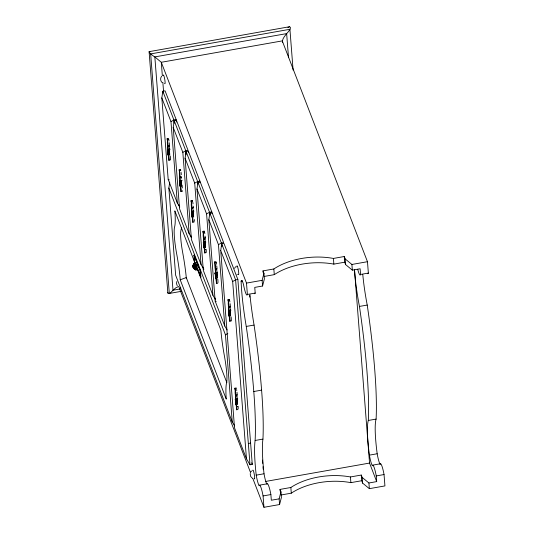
<?xml version="1.0" encoding="UTF-8"?>
<svg xmlns="http://www.w3.org/2000/svg" width="534" height="534" viewBox="0 0 534 534"><rect width="100%" height="100%" fill="white"/><g stroke="black" fill="none" stroke-linecap="round" stroke-linejoin="round"><path stroke-width="0.8" d="M168.517 138.446L167.142 138.686L167.316 139.534A6.408 0.888 80 0 1 168.016 145.101L168.016 145.655A6.408 0.888 80 0 1 167.856 146.703A5.213 0.721 80 0 0 168.077 149.126M169.225 142.718A6.408 0.888 80 0 1 169.385 144.861L169.231 146.463A5.213 0.721 80 0 0 169.492 149.193L169.532 149.173M180.712 170.446L180.532 169.592L179.164 169.839L179.337 170.686A6.408 0.888 80 0 1 180.031 176.253L180.038 176.807A6.408 0.888 80 0 1 179.878 177.855A5.213 0.721 80 0 0 180.145 180.585L181.527 180.425L181.593 181.24M191.212 201.425L192.587 201.184L192.427 200.41L191.052 200.657L191.232 201.505A6.408 0.888 80 0 1 191.926 207.072L191.926 207.626A6.408 0.888 80 0 1 191.766 208.674A5.213 0.721 80 0 0 191.993 211.097M193.268 206.184A6.408 0.888 80 0 1 193.295 206.832L193.255 207.94M204.342 231.088L202.973 231.335L203.147 232.183A6.408 0.888 80 0 1 203.841 237.75L203.841 238.304A6.408 0.888 80 0 1 203.688 239.352A5.213 0.721 80 0 0 203.955 242.076L205.336 241.922M205.216 237.503L205.056 239.112A5.213 0.721 80 0 0 205.076 239.572M216.043 261.62L214.675 261.867L214.848 262.715A6.408 0.888 80 0 1 215.542 268.282L215.542 268.836A6.408 0.888 80 0 1 215.389 269.884A5.213 0.721 80 0 0 215.656 272.607M216.757 265.892A6.408 0.888 80 0 1 216.917 268.041L216.757 269.643A5.213 0.721 80 0 0 217.024 272.367L217.064 272.347M229.4 299.387L228.025 299.627L228.198 300.482A6.408 0.888 80 0 1 228.899 306.042L228.899 306.603A6.408 0.888 80 0 1 228.739 307.651A5.213 0.721 80 0 0 229.006 310.374L228.959 310.367A7.122 0.968 81 0 0 228.385 310.915L228.959 315.654L228.952 312.577M230.107 303.659A6.408 0.888 80 0 1 230.267 305.802L230.114 307.404A5.213 0.721 80 0 0 230.374 310.134M236.288 387.944L234.92 388.185L235.093 389.039A6.408 0.888 80 0 1 235.794 394.599L235.794 395.16A6.408 0.888 80 0 1 235.634 396.201A5.213 0.721 80 0 0 235.901 398.931L235.901 398.931A7.122 0.968 81 0 0 235.274 399.472L235.848 404.211L235.848 401.134M237.003 392.216A6.408 0.888 80 0 1 237.163 394.359L237.123 395.474M178.743 286.484L176.08 287.619L172.996 290.209A10.34 5.186 -58.1 0 1 171.414 291.891C170.713 292.919 167.389 294.962 167.93 292.292M194.603 263.536C195.17 260.692 196.852 269.263 196.058 270.097A4.826 4.759 -66.5 0 1 193.201 267.147A4.826 4.486 -30.6 0 0 195.537 269.77M237.363 403.764L237.356 402.963M250.192 473.765L250.693 476.495L252.482 478.351M181.68 180.739A6.154 0.848 80 0 0 181.613 180.966L181.286 185.318M235.995 399.552L237.37 399.312L237.123 402.556M167.916 149.266A7.122 0.968 81 0 0 167.502 149.974A2.917 0.4 80 0 1 168.35 154.072A2.917 0.4 80 0 1 167.87 154.733L168.11 151.569M180.158 180.666L180.091 180.572A7.122 0.968 81 0 0 179.517 181.119A2.917 0.4 80 0 1 180.365 185.225A2.917 0.4 80 0 1 179.891 185.885L180.198 181.794M191.986 211.391A7.122 0.968 81 0 0 191.412 211.938A2.917 0.4 80 0 1 192.26 216.036A2.917 0.4 80 0 1 191.779 216.704L191.986 213.987M203.961 242.162L203.955 242.076A7.122 0.968 81 0 0 203.327 242.616A2.917 0.4 80 0 1 204.175 246.715A2.917 0.4 80 0 1 203.701 247.382L203.721 247.055M214.675 261.867A3.504 0.487 80 0 1 214.915 264.991A5.166 0.714 80 0 0 214.868 265.752L214.955 267.22A5.166 0.714 80 0 0 215.275 269.59A5.073 0.701 80 0 0 215.576 272.594A7.122 0.968 81 0 0 215.028 273.148A2.917 0.4 80 0 1 215.876 277.246A2.917 0.4 80 0 1 215.402 277.914L215.476 276.866M230.701 309.874L230.775 309.92A8.511 3.831 -88.8 0 0 229.753 310.675L228.385 310.915A2.917 0.4 80 0 1 229.233 315.013A2.917 0.4 80 0 1 228.752 315.681L228.826 314.633M237.657 398.484A8.511 3.831 -88.8 0 0 236.649 399.232L235.274 399.472A2.917 0.4 80 0 1 236.121 403.57A2.917 0.4 80 0 1 235.648 404.238L235.754 402.796M193.228 215.416L193.502 211.784L193.168 215.422M203.774 246.334L203.935 244.218M169.378 152.644L169.552 150.401M215.509 276.472L215.636 274.75M216.911 275.824L217.084 273.575M228.859 314.239L228.993 312.517M230.261 313.585L230.434 311.342M235.781 402.389L235.848 401.521M205.236 244.866L205.343 243.517M167.87 154.733L168.11 151.249M179.891 185.885L180.165 182.007M181.3 184.297L181.613 180.966M191.779 216.704L191.986 213.6M203.701 247.382L203.901 244.278A5.213 0.721 80 0 0 204.041 245.113A5.313 0.734 80 0 0 204.021 246.595M215.402 277.914L215.602 274.81M169.552 150.214L169.345 152.49M205.203 244.779L205.343 243.257M216.871 275.664L217.084 273.395M230.194 313.772L230.434 311.155M237.089 402.329L237.37 399.312M234.6 425.858L232.243 421.907L175.639 275.204L168.857 188.095L169.732 182.114M220.722 250.546L221.703 243.824L223.96 243.424L237.864 279.469L252.262 464.38L250.005 464.78L246.474 458.853L234.526 427.888L220.722 250.546L232.67 281.511L246.474 458.853M179.658 206.925L177.308 203.007L168.17 179.317L161.829 97.916L162.823 91.234L165.079 90.833L176.167 119.563L176.293 121.225M189.176 233.765L179.564 208.861L173.23 127.459L174.224 120.777L176.48 120.377L188.035 150.328L185.779 150.728L182.842 152.364L189.176 233.765L191.526 237.69M203.788 269.109L201.051 264.53L191.439 239.619L185.098 158.218L186.092 151.536L188.348 151.142L199.903 181.086L200.036 182.748M215.656 299.868L212.919 295.295L203.307 270.384L196.973 188.983L197.96 182.301L200.217 181.9L211.778 211.851L211.905 213.513M224.787 326.054L215.175 301.149L208.841 219.741L209.835 213.059L212.091 212.666L223.646 242.616L221.39 243.01L218.453 244.652L224.787 326.054L227.137 329.979M167.85 292.999L149.099 51.671L289.568 26.727C291.918 27.341 288.954 30.758 288.206 31.873A10.34 5.186 -58.1 0 1 286.645 33.609C284.709 36.205 281.972 39.089 282.399 42.546M254.244 293.266A11.568 1.602 80 0 0 255.199 293.073L254.751 287.392L262.568 286.01L262.127 280.33L263.936 273.301L263.002 270.885L273.842 268.969A53.58 30.612 -4.5 0 1 333.423 258.436L344.256 256.52L345.191 258.937L345.631 264.617L352.34 270.137L360.13 268.762L360.57 274.443L368.36 273.068L367.472 261.707L282.266 40.891L161.295 62.278L154.833 56.911A10.34 3.164 42.6 0 1 153.031 55.77L150.281 53.554L149.073 51.825M262.568 286.01L264.377 278.982L263.936 273.301M252.849 478.531L263.95 507.3L279.576 504.537L279.135 498.856L280.944 491.827L280.016 489.411L290.85 487.495A53.58 30.612 -4.5 0 1 350.438 476.962L361.271 475.046L362.199 477.463L362.639 483.143L369.354 488.663L384.927 485.913L384.046 474.552A11.568 1.602 80 0 0 380.128 464.4A11.314 1.562 80 0 1 377.184 453.76A51.491 7.116 80 0 1 376.103 419.09A172.549 23.85 80 0 0 367.225 305.054A48.901 6.762 80 0 1 362.78 274.483M279.576 504.537L281.391 497.508L280.944 491.827M193.415 211.244L193.448 211.137A6.855 0.948 80 0 1 193.602 210.903M169.532 154.446L169.518 152.904M205.356 247.095L205.35 245.553M217.064 277.627L216.403 272.907A8.511 3.831 -88.8 0 1 217.411 272.16M230.414 315.387L229.927 311.536M176.801 281.565L176.54 283.681L177.268 285.79M181.286 178.329A5.213 0.721 80 0 1 181.246 177.615L181.293 177.482M234.553 268.342L235.654 266.706M186.279 277.58L226.843 382.624M161.668 76.228C160.1 78.031 160.34 81.021 162.129 82.59M250.913 471.789L251.561 471.035M287.893 27.655L288.4 27.301M232.67 281.511L235.607 279.863L237.864 279.469M232.243 421.907L225.461 334.798L227.818 333.476M177.308 203.007L170.973 121.605L173.91 119.963L176.167 119.563M201.051 264.53L194.71 183.129L197.647 181.487L199.903 181.086M212.919 295.295L206.585 213.887L209.522 212.252L211.778 211.851M196.225 264.911L196.766 267.147M288.901 27L289.568 26.727M169.992 149.527L169.752 149.633A8.35 4.439 -85.5 0 0 168.911 150.208L167.536 150.454L167.502 149.974L168.871 149.727A8.511 3.831 -88.8 0 1 169.879 148.986M182.014 180.672L181.767 180.779A8.35 4.439 -85.5 0 0 180.926 181.36L181.206 182.248M205.824 242.169L205.577 242.276A8.35 4.439 -85.5 0 0 204.736 242.857L205.256 244.939M217.525 272.7L217.278 272.807A8.35 4.439 -85.5 0 0 216.437 273.388L215.069 273.628L215.028 273.148L216.403 272.907A2.917 0.4 80 0 1 217.218 276.665A2.917 0.4 80 0 1 216.938 278.067M230.875 310.468L230.628 310.574A8.35 4.439 -85.5 0 0 229.794 311.155L229.753 310.675A2.917 0.4 80 0 1 230.568 314.433A2.917 0.4 80 0 1 230.287 315.828M237.77 399.025L237.523 399.132A8.35 4.439 -85.5 0 0 236.682 399.712L235.314 399.953A6.441 0.968 80.9 0 1 235.768 399.299M196.973 268.208L220.882 330.179A44.068 6.094 80 0 0 224.494 356.465A26.4 3.651 80 0 1 226.556 382.978A44.068 6.094 80 0 0 226.249 399.112L180.218 279.816L186.293 277.546M167.302 139.461L168.691 139.294A6.408 0.888 80 0 1 168.998 141.036M168.016 145.575L169.385 145.328M167.856 146.703L169.231 146.463M168.257 154.767A5.313 0.734 80 0 0 168.577 157.136A3.578 0.494 80 0 1 168.824 160.28L170.192 160.04M179.324 170.606L180.692 170.366M180.038 176.721L181.406 176.48M180.112 180.879A5.073 0.701 80 0 1 179.764 177.562L181.133 177.321M179.878 177.855L181.246 177.615M180.278 185.919A5.313 0.734 80 0 0 180.599 188.288A3.578 0.494 80 0 1 180.846 191.432L182.214 191.185M191.926 207.539L193.301 207.299M191.766 208.674L193.141 208.434M192.22 217.178A5.313 0.734 80 0 0 192.494 219.107A3.578 0.494 80 0 1 192.734 222.251L194.109 222.004M203.134 232.103L204.502 231.863M203.848 238.217L205.216 237.977M203.688 239.352L205.056 239.112M206.024 252.682L204.656 252.929A3.578 0.494 80 0 0 204.409 249.785L205.777 249.538M195.217 263.302L194.329 260.993L194.182 255.125L200.404 271.259L200.857 277.073L196.699 267.14M194.329 260.993L194.182 255.125M196.325 264.951L197.433 264.917L196.399 265.104A3.104 2.723 -24.8 0 0 195.778 263.616L195.831 263.723A3.157 2.55 -21.1 0 1 196.399 265.104M214.835 262.635L216.203 262.394M193.875 255.179L200.404 271.259M215.549 268.749L216.917 268.509M215.389 269.884L216.757 269.643M180.365 288.907L172.996 290.209L154.833 56.911L286.645 33.609L288.52 57.685M215.789 277.947A5.313 0.734 80 0 0 216.11 280.317A3.578 0.494 80 0 1 216.357 283.461L217.725 283.214M264.223 276.432L274.282 274.65A53.58 30.612 -4.5 0 1 333.863 264.116L344.697 262.201L345.631 264.617M181.593 291.284L169.311 293.46L150.661 53.907L289.922 29.29L293.093 70.047M263.95 507.3L263.068 495.939A11.568 1.602 80 0 0 259.15 485.786A11.314 1.562 80 0 1 256.213 475.147A68.726 9.499 80 0 1 254.765 457.618L254.645 454.574A68.726 9.499 80 0 1 255.125 440.477A172.549 23.85 80 0 0 246.247 326.441A68.279 9.438 80 0 1 242.763 302.05L242.356 298.246A68.279 9.438 80 0 1 241.114 281.238L242.676 280.964M162.336 75.708L161.295 62.278L246.501 283.093L262.127 280.33M345.191 258.937L351.899 264.457L367.472 261.707M241.114 281.238A11.314 1.562 80 0 1 243.464 284.302A11.568 1.602 80 0 0 247.382 294.454L255.199 293.073M228.185 300.402L229.573 300.235A6.408 0.888 80 0 1 229.88 301.977M228.899 306.516L230.267 306.276M228.739 307.651L230.114 307.404M229.106 315.287A5.313 0.734 80 0 0 229.46 318.077A3.578 0.494 80 0 1 229.707 321.221L231.075 320.981M246.247 326.441L254.064 325.059A68.279 9.438 80 0 1 250.579 300.669L250.166 296.864A68.279 9.438 80 0 1 249.945 294.641M362.199 477.463L368.914 482.983L376.697 481.608L376.256 475.928A11.568 1.602 80 0 0 372.338 465.775A11.314 1.562 80 0 1 369.401 455.135A51.491 7.116 80 0 1 368.313 420.465A172.549 23.85 80 0 0 359.442 306.429L367.225 305.054M235.08 388.959L236.449 388.712M253.797 391.515L261.613 390.134M235.794 395.073L237.163 394.833M235.634 396.201L237.003 395.961M237.97 409.538L236.602 409.778A3.578 0.494 80 0 0 236.355 406.634L237.73 406.394M255.125 440.477L262.942 439.095A172.549 23.85 80 0 0 254.064 325.059M368.313 420.465L376.103 419.09M248.35 443.494L250.606 443.093M256.213 475.147L264.023 473.765A68.726 9.499 80 0 1 262.581 456.236L262.461 453.192A68.726 9.499 80 0 1 262.942 439.095M369.401 455.135L377.184 453.76M265.805 481.408L369.548 463.071L376.697 481.608M259.531 485.152L267.347 483.771M372.719 465.141L380.508 463.759M263.068 495.939L270.878 494.557L271.325 500.238L279.135 498.856M376.256 475.928L384.046 474.552M281.231 494.958L291.29 493.176A53.58 30.612 -4.5 0 1 350.878 482.643L361.712 480.727L362.639 483.143M149.346 51.518L149.847 51.584M237.029 274.242L237.503 274.409M168.17 179.317L169.218 179.878M215.175 301.149L216.23 301.71M193.829 211.431L193.662 211.597A8.35 4.439 -85.5 0 0 192.821 212.178L192.954 212.565M181.353 185.465L181.333 182.828M197.293 267.113L196.999 264.757L196.966 265.625M167.836 154.253L168.157 154.693L167.536 150.454A6.441 0.968 80.9 0 1 167.923 149.767M179.851 185.405L180.178 185.839L179.517 181.119L180.892 180.879A8.511 3.831 -88.8 0 1 181.9 180.132M191.746 216.223L192.073 216.657L191.412 211.938L192.781 211.698A8.511 3.831 -88.8 0 1 193.795 210.95M203.661 246.902L203.988 247.335L203.327 242.616L204.702 242.376A8.511 3.831 -88.8 0 1 205.71 241.628M215.362 277.433L215.689 277.867L215.069 273.628A6.441 0.968 80.9 0 1 215.456 272.941M186.092 151.536L197.647 181.487L197.84 183.983M197.96 182.301L209.522 212.252L209.715 214.741M161.829 97.916L170.973 121.605M173.23 127.459L182.842 152.364M185.098 158.218L194.71 183.129M196.973 188.983L206.585 213.887M208.841 219.741L218.453 244.652M178.85 204.722L179.751 207.058M190.565 235.073L191.466 237.41M202.873 266.987L203.774 269.323M214.588 297.345L215.489 299.681M168.857 188.095L225.461 334.798M197.6 268.622L200.857 277.073M194.877 262.788L174.852 210.89A40.137 5.547 80 0 1 174.558 227.05A26.219 3.625 80 0 0 176.621 253.557A40.617 5.614 80 0 1 180.218 279.816M251.668 462.844L252.262 464.38M249.411 463.245L250.005 464.78L235.607 279.863L221.703 243.824L221.897 246.314M179.044 287.259L250.753 473.091M169.044 150.595L169.432 152.297M193.094 213.066L193.488 215.429M237.296 402.402L236.649 399.232A2.917 0.4 80 0 1 237.423 402.623A2.917 0.4 80 0 1 237.323 404.585M186.386 278.695L186.226 277.006A45.25 6.254 80 0 0 183.075 254.725L182.207 249.899A21.587 2.984 80 0 1 180.759 231.289L181.119 229.66A44.769 6.188 80 0 0 181.447 227.631M237.283 398.771L237.35 399.592M354.489 269.623L369.548 463.071M351.899 264.457L352.34 270.137M368.914 482.983L369.354 488.663M344.256 256.52L344.697 262.201M361.271 475.046L361.712 480.727M333.423 258.436L333.863 264.116M350.438 476.962L350.878 482.643M273.842 268.969L274.282 274.65M290.85 487.495L291.29 493.176M263.002 270.885L263.128 272.507M280.016 489.411L280.143 491.033M249.672 295.456L249.799 297.124M262.488 460.081L262.748 463.405M263.002 466.729L263.202 469.226M246.501 283.093L247.382 294.454M228.712 315.2L228.752 315.681M235.607 403.757L235.648 404.238M221.65 246.334L221.39 243.01L209.835 213.059L209.962 214.715M204.736 242.857L204.702 242.376A2.917 0.4 80 0 1 205.517 246.134A2.917 0.4 80 0 1 205.236 247.536M200.103 271.312L200.557 277.133M188.348 151.142L188.475 152.804M192.821 212.178L192.781 211.698A2.917 0.4 80 0 1 193.628 215.796A2.917 0.4 80 0 1 193.154 216.464M186.099 154.88L185.779 150.728L174.224 120.777L174.351 122.433M176.48 120.377L176.607 122.039M180.926 181.36L180.892 180.879A2.917 0.4 80 0 1 181.74 184.978A2.917 0.4 80 0 1 181.26 185.645M174.164 123.287L173.91 119.963L162.823 91.234L162.95 92.883M168.911 150.208L168.871 149.727A2.917 0.4 80 0 1 169.719 153.832A2.917 0.4 80 0 1 169.245 154.493M162.857 82.349L163.564 91.474M368.36 273.068A11.568 1.602 80 0 1 367.712 273.615M205.323 241.835A5.213 0.721 80 0 1 205.116 240.086M203.875 242.062A5.073 0.701 80 0 1 203.574 239.058A5.166 0.714 80 0 1 203.254 236.722L203.167 235.22A5.166 0.714 80 0 1 203.214 234.459A3.504 0.487 80 0 0 202.973 231.335M204.409 249.785A5.313 0.734 80 0 1 204.048 246.988M203.367 243.097A6.441 0.968 80.9 0 1 203.754 242.409M204.602 248.03A6.495 0.894 80 0 1 204.656 252.929M204.155 245.4A6.094 0.841 80 0 1 204.061 244.332M204.515 231.943A6.408 0.888 80 0 1 204.822 233.678M205.136 236.141A6.408 0.888 80 0 1 205.216 237.51M206.171 249.431A6.495 0.894 80 0 1 206.197 252.275M216.223 262.474A6.408 0.888 80 0 1 216.524 264.21M215.703 276.418A5.313 0.734 80 0 1 215.749 275.644A5.213 0.721 80 0 1 215.663 274.796M216.303 278.561A6.495 0.894 80 0 1 216.357 283.461M215.856 275.931A6.094 0.841 80 0 1 215.763 274.863M217.785 279.162A6.495 0.894 80 0 1 217.899 282.806M192.427 200.41A3.504 0.487 80 0 1 192.527 201.071M191.446 212.419A6.441 0.968 80.9 0 1 191.98 211.824M192.761 202.132A6.408 0.888 80 0 1 193.034 203.861M194.309 219.494A6.495 0.894 80 0 1 194.329 221.223M193.408 211.157A5.213 0.721 80 0 1 193.221 209.682M192.687 217.351A6.495 0.894 80 0 1 192.734 222.251M191.052 200.657A3.504 0.487 80 0 1 191.299 203.781A5.166 0.714 80 0 0 191.252 204.542L191.339 206.044A5.166 0.714 80 0 0 191.659 208.38A5.073 0.701 80 0 0 191.953 211.384M179.558 181.6A6.441 0.968 80.9 0 1 179.711 181.053M179.764 177.562A5.166 0.714 80 0 1 179.444 175.225L179.364 173.724A5.166 0.714 80 0 1 179.404 172.963A3.504 0.487 80 0 0 179.164 169.839M181.019 172.182A6.408 0.888 80 0 1 181.326 174.651M180.212 185.098A5.313 0.734 80 0 1 180.238 183.616A5.213 0.721 80 0 1 180.091 181.787M180.532 169.592A3.504 0.487 80 0 1 180.679 170.573M182.034 185.425A6.495 0.894 80 0 1 182.361 187.935M182.388 190.778A6.495 0.894 80 0 1 182.314 191.045M180.792 186.533A6.495 0.894 80 0 1 180.846 191.432M180.225 182.134A6.094 0.841 80 0 1 180.218 181.92M168.497 153.632A6.495 0.894 80 0 0 168.33 152.757A6.094 0.841 80 0 1 168.223 151.442M168.777 155.387A6.495 0.894 80 0 1 168.824 160.28M167.142 138.686A3.504 0.487 80 0 1 167.389 141.81A5.166 0.714 80 0 0 167.342 142.571L167.429 144.073A5.166 0.714 80 0 0 167.743 146.409A5.073 0.701 80 0 0 167.996 149.106M168.11 151.356A5.213 0.721 80 0 0 168.217 152.464A5.313 0.734 80 0 0 168.177 153.578M168.617 139.1A3.504 0.487 80 0 1 168.664 139.421M170.253 155.988A6.495 0.894 80 0 1 170.366 159.633M231.135 316.929A6.495 0.894 80 0 1 231.175 320.834M228.418 311.395A6.441 0.968 80.9 0 1 228.806 310.708M228.973 310.668A5.073 0.701 80 0 1 228.625 307.357A5.166 0.714 80 0 1 228.312 305.014L228.225 303.512A5.166 0.714 80 0 1 228.272 302.751A3.504 0.487 80 0 0 228.025 299.627M229.66 316.328A6.495 0.894 80 0 1 229.707 321.221M229.053 314.186A5.313 0.734 80 0 1 229.099 313.405A5.213 0.721 80 0 1 229.013 312.564M229.213 313.698A6.094 0.841 80 0 1 229.119 312.63M229.453 299.721A3.504 0.487 80 0 1 229.547 300.368M235.868 399.225A5.073 0.701 80 0 1 235.521 395.914A5.166 0.714 80 0 1 235.2 393.571L235.12 392.069A5.166 0.714 80 0 1 235.16 391.309A3.504 0.487 80 0 0 234.92 388.185M237.029 396.428A5.213 0.721 80 0 0 237.27 398.691A6.855 0.948 80 0 1 237.356 398.558M236.355 406.634A5.313 0.734 80 0 1 236.081 404.712M235.955 402.442A5.313 0.734 80 0 1 235.995 401.962A5.213 0.721 80 0 1 235.928 401.394M236.549 404.885A6.495 0.894 80 0 1 236.602 409.778M238.117 406.287A6.495 0.894 80 0 1 238.191 408.75M236.108 402.256A6.094 0.841 80 0 1 236.015 401.188M236.629 389.666A6.408 0.888 80 0 1 236.776 390.534M267.127 483.951A11.568 1.602 80 0 1 270.878 494.557M360.57 274.443A11.568 1.602 80 0 1 357.733 269.316M359.442 306.429A48.901 6.762 80 0 1 354.549 270.177M266.733 483.984A11.314 1.562 80 0 1 264.023 473.765M195.204 263.242A4.826 3.905 -21.1 0 0 193.114 266.446A4.826 4.486 -30.6 0 1 195.003 262.808M194.703 262.681A4.826 4.713 28.7 0 0 193.061 266.393A4.826 4.759 -66.5 0 1 194.83 262.615M193.054 266.419A4.826 4.345 6.6 0 1 194.623 262.988M195.684 269.47A4.826 3.905 -21.1 0 1 195.351 269.356M195.03 269.223A4.826 3.905 -21.1 0 1 193.161 267.08M196.185 270.037A4.826 4.713 28.7 0 1 193.215 267.14M196.265 269.723A4.826 4.345 6.6 0 1 193.221 267.107A4.826 3.678 -0.6 0 0 196.285 269.176M196.252 268.442A4.826 2.757 -4.5 0 1 193.221 266.98M196.158 267.567A4.826 1.655 -7.1 0 1 193.208 266.887M196.018 266.606A4.826 0.434 -9.3 0 1 193.195 266.793M193.174 266.693A4.826 0.814 -11.4 0 1 195.844 265.632M193.154 266.593A4.826 2.002 -13.7 0 1 195.638 264.704M193.134 266.513A4.826 3.057 -16.6 0 1 195.417 263.889M193.054 266.479A4.826 3.678 -0.6 0 1 194.076 263.97M193.054 266.553A4.826 2.757 -4.5 0 1 193.488 265.224M194.55 268.535A4.826 3.057 -16.6 0 1 194.283 268.395M194.042 268.242A4.826 3.057 -16.6 0 1 193.141 267.013M193.522 267.487A4.826 2.002 -13.7 0 1 193.114 266.933M193.575 267.067A4.826 0.814 -11.4 0 1 193.094 266.84M193.081 266.74A4.826 0.434 -9.3 0 1 193.642 266.439M193.061 266.64A4.826 1.655 -7.1 0 1 193.548 265.805M252.722 470.594A4.452 0.614 80 0 1 254.257 474.252A4.452 0.614 80 0 1 254.197 478.684M236.789 266.9A4.452 0.614 80 0 1 238.237 269.35A4.452 0.614 80 0 1 238.291 274.356M180.739 287.799A4.452 0.614 80 0 1 180.539 287.572M163.177 75.427A4.452 0.614 80 0 1 164.706 79.079A4.452 0.614 80 0 1 164.652 83.511"/></g></svg>
